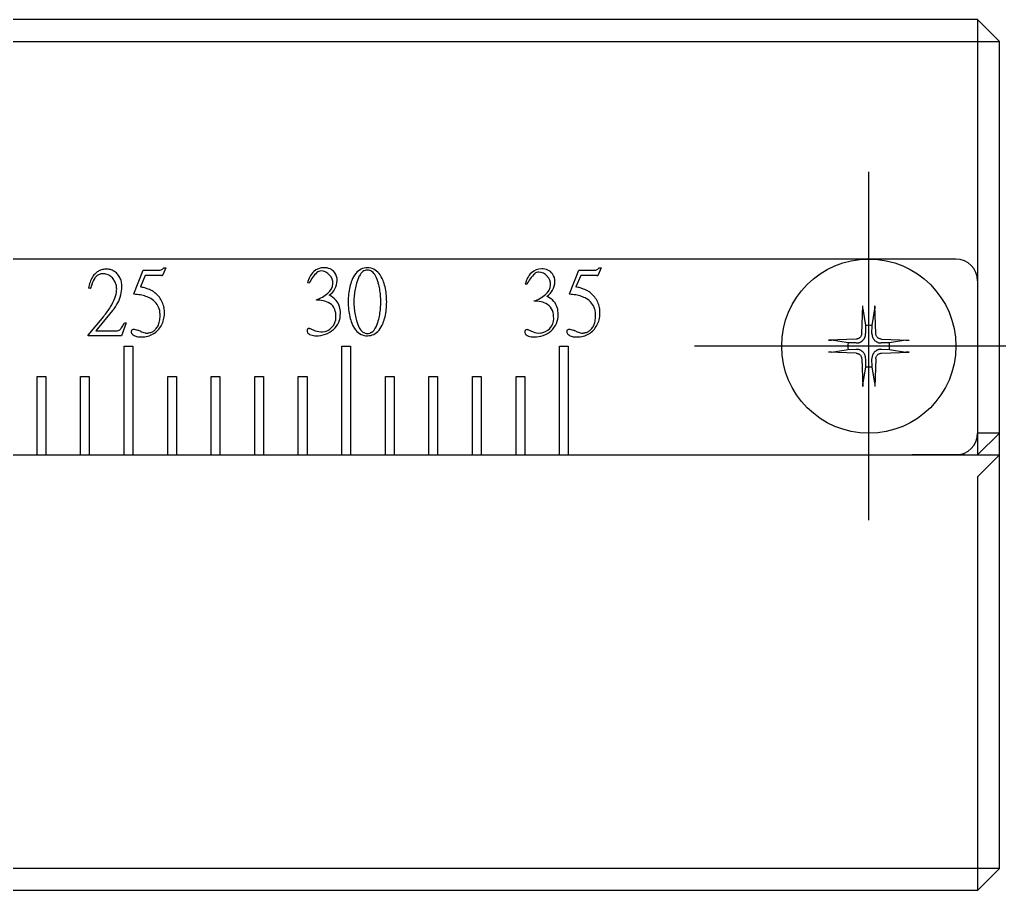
# Model space of a CAD drawing. Extents: x 1 to 273, y 0 to 197.
# Drawn here: x 158.76 to 181.26, y 70.77 to 90.77 of the extents above; entities that cross this region are included whole.
import ezdxf

# ---------------------------------------------------------------- set-up
doc = ezdxf.new("R2010")
doc.units = 0
doc.linetypes.add('CENTER', pattern=[50.8, 31.75, -6.35, 6.35, -6.35])
doc.layers.get('0').update_dxf_attribs({"linetype": 'CONTINUOUS'})
doc.layers.add('CENTER', color=1, linetype='CENTER')

msp = doc.modelspace()

# ---------------------------------------------------------------- linework, layer by layer
at = {"color": 7, "linetype": 'CONTINUOUS'}
for p, q in [((180.765, 90.77), (91.765, 90.77)), ((181.265, 90.27), (180.765, 90.77)), ((180.765, 90.77), (180.765, 80.77)), ((91.265, 90.27), (181.265, 90.27)), ((181.265, 71.27), (181.265, 90.27)), ((180.265, 85.27), (92.265, 85.27)), ((162.121, 85.07), (162.053, 84.907)), ((162.076, 85.066), (162.121, 85.07)), ((172.121, 85.07), (172.053, 84.907)), ((172.076, 85.066), (172.121, 85.07)), ((161.391, 84.472), (161.605, 85.013)), ((161.65, 84.892), (161.54, 84.631)), ((161.605, 85.013), (161.978, 85.013)), ((162.021, 84.892), (161.65, 84.892)), ((171.391, 84.472), (171.605, 85.013)), ((171.65, 84.892), (171.54, 84.631)), ((171.605, 85.013), (171.978, 85.013)), ((172.021, 84.892), (171.65, 84.892)), ((160.388, 84.595), (160.348, 84.601)), ((160.478, 84.811), (160.457, 84.769)), ((165.413, 84.713), (165.376, 84.721)), ((170.413, 84.686), (170.376, 84.695)), ((180.765, 84.77), (180.765, 81.27)), ((165.58, 84.328), (165.58, 84.334)), ((170.58, 84.301), (170.58, 84.307)), ((178.102, 83.559), (178.127, 84.196)), ((178.126, 84.185), (178.127, 84.196)), ((178.126, 84.175), (178.126, 84.185)), ((178.126, 84.164), (178.126, 84.175)), ((178.126, 84.159), (178.126, 84.164)), ((178.126, 84.154), (178.126, 84.159)), ((178.126, 84.145), (178.126, 84.154)), ((178.403, 84.196), (178.403, 84.185)), ((178.427, 83.559), (178.403, 84.196)), ((178.403, 84.185), (178.403, 84.175)), ((178.403, 84.175), (178.403, 84.164)), ((178.403, 84.164), (178.403, 84.159)), ((178.403, 84.159), (178.403, 84.154)), ((178.403, 84.154), (178.403, 84.145)), ((160.341, 83.519), (160.696, 83.951)), ((160.9, 84.085), (160.519, 83.621)), ((178.126, 84.14), (178.126, 84.145)), ((178.127, 84.136), (178.126, 84.14)), ((178.127, 84.133), (178.127, 84.136)), ((178.127, 84.129), (178.127, 84.133)), ((178.127, 84.126), (178.127, 84.129)), ((178.128, 84.124), (178.127, 84.126)), ((178.128, 84.124), (178.187, 83.742)), ((178.342, 83.742), (178.402, 84.124)), ((178.403, 84.136), (178.402, 84.133)), ((178.402, 84.133), (178.402, 84.129)), ((178.402, 84.129), (178.402, 84.126)), ((178.402, 84.126), (178.402, 84.124)), ((178.403, 84.145), (178.403, 84.14)), ((178.403, 84.14), (178.403, 84.136)), ((161.214, 83.806), (161.108, 83.508)), ((161.173, 83.806), (161.214, 83.806)), ((178.187, 83.742), (178.192, 83.557)), ((178.338, 83.557), (178.342, 83.742)), ((160.341, 83.508), (160.341, 83.519)), ((161.108, 83.508), (160.341, 83.508)), ((160.519, 83.621), (160.975, 83.621)), ((165.423, 83.678), (165.437, 83.676)), ((165.437, 83.676), (165.555, 83.625)), ((170.423, 83.651), (170.437, 83.649)), ((170.437, 83.649), (170.555, 83.598)), ((178.072, 83.479), (178.064, 83.47)), ((178.079, 83.489), (178.072, 83.479)), ((178.086, 83.5), (178.079, 83.489)), ((178.091, 83.511), (178.086, 83.5)), ((178.096, 83.523), (178.091, 83.511)), ((178.099, 83.535), (178.096, 83.523)), ((178.101, 83.547), (178.099, 83.535)), ((178.102, 83.559), (178.101, 83.547)), ((178.428, 83.547), (178.427, 83.559)), ((178.43, 83.535), (178.428, 83.547)), ((178.433, 83.522), (178.43, 83.535)), ((178.438, 83.511), (178.433, 83.522)), ((178.443, 83.5), (178.438, 83.511)), ((178.45, 83.489), (178.443, 83.5)), ((178.457, 83.479), (178.45, 83.489)), ((178.465, 83.47), (178.457, 83.479)), ((161.165, 80.77), (161.165, 83.27)), ((161.165, 83.27), (161.365, 83.27)), ((161.365, 83.27), (161.365, 80.77)), ((166.165, 80.77), (166.165, 83.27)), ((166.165, 83.27), (166.365, 83.27)), ((166.365, 83.27), (166.365, 80.77)), ((171.165, 80.77), (171.165, 83.27)), ((171.165, 83.27), (171.365, 83.27)), ((171.365, 83.27), (171.365, 80.77)), ((177.975, 83.432), (177.339, 83.408)), ((177.339, 83.408), (177.349, 83.408)), ((177.349, 83.408), (177.36, 83.408)), ((177.36, 83.408), (177.37, 83.408)), ((177.37, 83.408), (177.375, 83.408)), ((177.375, 83.408), (177.38, 83.408)), ((177.38, 83.408), (177.39, 83.408)), ((177.39, 83.408), (177.394, 83.408)), ((177.394, 83.408), (177.398, 83.408)), ((177.398, 83.408), (177.402, 83.407)), ((177.402, 83.407), (177.405, 83.407)), ((177.405, 83.407), (177.408, 83.407)), ((177.408, 83.407), (177.411, 83.406)), ((177.792, 83.347), (177.411, 83.406)), ((177.977, 83.343), (177.792, 83.347)), ((177.988, 83.433), (177.975, 83.432)), ((178, 83.435), (177.988, 83.433)), ((178.012, 83.438), (178, 83.435)), ((178.023, 83.443), (178.012, 83.438)), ((178.035, 83.448), (178.023, 83.443)), ((178.045, 83.455), (178.035, 83.448)), ((178.055, 83.462), (178.045, 83.455)), ((178.064, 83.47), (178.055, 83.462)), ((178.474, 83.462), (178.465, 83.47)), ((178.484, 83.455), (178.474, 83.462)), ((178.495, 83.448), (178.484, 83.455)), ((178.506, 83.443), (178.495, 83.448)), ((178.518, 83.438), (178.506, 83.443)), ((178.53, 83.435), (178.518, 83.438)), ((178.542, 83.433), (178.53, 83.435)), ((178.554, 83.432), (178.542, 83.433)), ((178.737, 83.347), (178.552, 83.343)), ((178.554, 83.432), (179.191, 83.408)), ((179.119, 83.406), (178.737, 83.347)), ((179.119, 83.406), (179.121, 83.407)), ((179.121, 83.407), (179.124, 83.407)), ((179.124, 83.407), (179.128, 83.407)), ((179.128, 83.407), (179.131, 83.408)), ((179.131, 83.408), (179.135, 83.408)), ((179.135, 83.408), (179.14, 83.408)), ((179.14, 83.408), (179.149, 83.408)), ((179.149, 83.408), (179.154, 83.408)), ((179.154, 83.408), (179.159, 83.408)), ((179.159, 83.408), (179.17, 83.408)), ((179.17, 83.408), (179.18, 83.408)), ((179.18, 83.408), (179.191, 83.408)), ((177.349, 83.131), (177.339, 83.132)), ((177.975, 83.107), (177.339, 83.132)), ((177.36, 83.131), (177.349, 83.131)), ((177.37, 83.131), (177.36, 83.131)), ((177.375, 83.131), (177.37, 83.131)), ((177.38, 83.131), (177.375, 83.131)), ((177.39, 83.131), (177.38, 83.131)), ((177.394, 83.131), (177.39, 83.131)), ((177.398, 83.131), (177.394, 83.131)), ((177.402, 83.132), (177.398, 83.131)), ((177.405, 83.132), (177.402, 83.132)), ((177.408, 83.132), (177.405, 83.132)), ((177.411, 83.133), (177.408, 83.132)), ((177.411, 83.133), (177.792, 83.192)), ((177.792, 83.192), (177.977, 83.197)), ((177.975, 83.107), (177.987, 83.106)), ((177.987, 83.106), (177.999, 83.104)), ((177.999, 83.104), (178.011, 83.101)), ((178.011, 83.101), (178.023, 83.096)), ((178.023, 83.096), (178.034, 83.091)), ((178.034, 83.091), (178.045, 83.084)), ((178.045, 83.084), (178.055, 83.077)), ((178.055, 83.077), (178.064, 83.069)), ((178.064, 83.069), (178.072, 83.06)), ((178.072, 83.06), (178.079, 83.05)), ((178.079, 83.05), (178.086, 83.04)), ((178.086, 83.04), (178.091, 83.028)), ((178.091, 83.028), (178.096, 83.017)), ((178.433, 83.016), (178.438, 83.028)), ((178.438, 83.028), (178.443, 83.039)), ((178.443, 83.039), (178.45, 83.05)), ((178.45, 83.05), (178.457, 83.06)), ((178.457, 83.06), (178.465, 83.069)), ((178.465, 83.069), (178.474, 83.077)), ((178.474, 83.077), (178.484, 83.084)), ((178.484, 83.084), (178.495, 83.091)), ((178.495, 83.091), (178.506, 83.096)), ((178.506, 83.096), (178.517, 83.101)), ((178.517, 83.101), (178.53, 83.104)), ((178.53, 83.104), (178.542, 83.106)), ((178.542, 83.106), (178.554, 83.107)), ((178.552, 83.197), (178.737, 83.192)), ((178.554, 83.107), (179.191, 83.132)), ((178.737, 83.192), (179.119, 83.133)), ((179.121, 83.132), (179.119, 83.133)), ((179.124, 83.132), (179.121, 83.132)), ((179.128, 83.132), (179.124, 83.132)), ((179.131, 83.131), (179.128, 83.132)), ((179.135, 83.131), (179.131, 83.131)), ((179.14, 83.131), (179.135, 83.131)), ((179.149, 83.131), (179.14, 83.131)), ((179.154, 83.131), (179.149, 83.131)), ((179.159, 83.131), (179.154, 83.131)), ((179.17, 83.131), (179.159, 83.131)), ((179.18, 83.131), (179.17, 83.131)), ((179.191, 83.132), (179.18, 83.131)), ((178.096, 83.017), (178.099, 83.005)), ((178.099, 83.005), (178.101, 82.993)), ((178.101, 82.993), (178.102, 82.98)), ((178.102, 82.98), (178.127, 82.344)), ((178.192, 82.982), (178.187, 82.797)), ((178.342, 82.797), (178.338, 82.982)), ((178.427, 82.98), (178.403, 82.344)), ((178.427, 82.98), (178.428, 82.992)), ((178.428, 82.992), (178.43, 83.004)), ((178.43, 83.004), (178.433, 83.016)), ((178.187, 82.797), (178.128, 82.416)), ((178.402, 82.416), (178.342, 82.797)), ((159.165, 80.77), (159.165, 82.57)), ((159.165, 82.57), (159.365, 82.57)), ((159.365, 82.57), (159.365, 80.77)), ((160.165, 80.77), (160.165, 82.57)), ((160.165, 82.57), (160.365, 82.57)), ((160.365, 82.57), (160.365, 80.77)), ((162.165, 80.77), (162.165, 82.57)), ((162.165, 82.57), (162.365, 82.57)), ((162.365, 82.57), (162.365, 80.77)), ((163.165, 80.77), (163.165, 82.57)), ((163.165, 82.57), (163.365, 82.57)), ((163.365, 82.57), (163.365, 80.77)), ((164.165, 80.77), (164.165, 82.57)), ((164.165, 82.57), (164.365, 82.57)), ((164.365, 82.57), (164.365, 80.77)), ((165.165, 80.77), (165.165, 82.57)), ((165.165, 82.57), (165.365, 82.57)), ((165.365, 82.57), (165.365, 80.77)), ((167.165, 80.77), (167.165, 82.57)), ((167.165, 82.57), (167.365, 82.57)), ((167.365, 82.57), (167.365, 80.77)), ((168.165, 80.77), (168.165, 82.57)), ((168.165, 82.57), (168.365, 82.57)), ((168.365, 82.57), (168.365, 80.77)), ((169.165, 80.77), (169.165, 82.57)), ((169.165, 82.57), (169.365, 82.57)), ((169.365, 82.57), (169.365, 80.77)), ((170.165, 80.77), (170.165, 82.57)), ((170.165, 82.57), (170.365, 82.57)), ((170.365, 82.57), (170.365, 80.77)), ((178.126, 82.399), (178.127, 82.403)), ((178.126, 82.395), (178.126, 82.399)), ((178.126, 82.385), (178.126, 82.395)), ((178.126, 82.38), (178.126, 82.385)), ((178.126, 82.375), (178.126, 82.38)), ((178.126, 82.365), (178.126, 82.375)), ((178.126, 82.354), (178.126, 82.365)), ((178.127, 82.344), (178.126, 82.354)), ((178.127, 82.413), (178.128, 82.416)), ((178.127, 82.41), (178.127, 82.413)), ((178.127, 82.407), (178.127, 82.41)), ((178.127, 82.403), (178.127, 82.407)), ((178.402, 82.416), (178.402, 82.413)), ((178.402, 82.413), (178.402, 82.41)), ((178.402, 82.41), (178.402, 82.407)), ((178.402, 82.407), (178.403, 82.403)), ((178.403, 82.403), (178.403, 82.399)), ((178.403, 82.399), (178.403, 82.395)), ((178.403, 82.395), (178.403, 82.385)), ((178.403, 82.385), (178.403, 82.38)), ((178.403, 82.38), (178.403, 82.375)), ((178.403, 82.375), (178.403, 82.365)), ((178.403, 82.365), (178.403, 82.354)), ((178.403, 82.354), (178.403, 82.344)), ((180.765, 80.77), (181.265, 81.27)), ((181.265, 81.27), (180.765, 81.27)), ((91.265, 80.77), (181.265, 80.77)), ((180.765, 80.27), (181.265, 80.77)), ((180.765, 80.27), (180.765, 70.77)), ((181.265, 71.27), (91.265, 71.27)), ((181.265, 71.27), (180.765, 70.77)), ((180.765, 70.77), (141.765, 70.77))]:
    msp.add_line(p, q, dxfattribs=at)
msp.add_circle((178.265, 83.27), 2, dxfattribs=at)
for centre, radius, start, end in [((161.932, 85.185), 0.187, 307.1607, 320.255), ((165.745, 84.73), 0.339, 88.2687, 132.0328), ((165.775, 84.788), 0.282, 36.3587, 93.971), ((166.748, 84.737), 0.332, 89.2937, 115.4267), ((166.756, 84.736), 0.334, 64.6264, 90.6532), ((171.932, 85.185), 0.187, 307.1607, 320.255), ((180.265, 84.77), 0.5, 360, 90), ((160.928, 84.552), 0.576, 148.0489, 160.7352), ((160.797, 84.633), 0.423, 132.3214, 147.9228), ((160.738, 84.656), 0.302, 132.9391, 149.2691), ((160.765, 84.667), 0.375, 118.4884, 132.2517), ((160.672, 84.726), 0.206, 111.5948, 132.6348), ((160.748, 84.696), 0.342, 103.6429, 118.3041), ((160.668, 84.729), 0.202, 89.5516, 110.9653), ((160.753, 84.677), 0.362, 96.4208, 103.6375), ((160.673, 84.597), 0.334, 72.6525, 90.5576), ((160.757, 84.641), 0.398, 89.9373, 96.4128), ((160.759, 84.689), 0.35, 75.0868, 90.2803), ((160.69, 84.657), 0.272, 51.7201, 72.2767), ((160.766, 84.721), 0.317, 58.6281, 74.8604), ((160.658, 84.622), 0.319, 32.8131, 51.2558), ((160.741, 84.683), 0.363, 43.5924, 58.3948), ((160.712, 84.66), 0.4, 27.9732, 43.1021), ((160.705, 84.658), 0.407, 12.8301, 27.765), ((161.978, 85.116), 0.103, 269.9573, 289.456), ((161.971, 85.135), 0.123, 289.8018, 307.0841), ((162.022, 84.966), 0.0733, 269.1351, 281.9708), ((162.031, 84.921), 0.0281, 281.4538, 305.805), ((162.039, 84.911), 0.0151, 307.0574, 344.0647), ((165.903, 84.605), 0.539, 135.5459, 167.5466), ((166.152, 84.366), 0.816, 133.1853, 154.8445), ((165.696, 84.837), 0.161, 92.9664, 129.7497), ((165.684, 84.748), 0.25, 36.8846, 89.0343), ((165.71, 84.72), 0.249, 357.0655, 45.9054), ((165.75, 84.776), 0.309, 359.5532, 35.3746), ((166.99, 84.544), 0.642, 141.8067, 158.4258), ((166.765, 84.716), 0.359, 116.5466, 141.2478), ((167.274, 84.511), 0.8, 152.3497, 165.2539), ((166.84, 84.74), 0.308, 128.0346, 152.5067), ((166.751, 84.846), 0.171, 89.8353, 126.5002), ((166.753, 84.844), 0.173, 53.6842, 90.279), ((166.668, 84.743), 0.305, 27.3429, 52.1158), ((166.74, 84.718), 0.356, 38.658, 63.5476), ((166.253, 84.524), 0.774, 14.2709, 27.586), ((166.527, 84.552), 0.627, 21.378, 38.3895), ((170.903, 84.578), 0.539, 135.5459, 167.5466), ((171.152, 84.339), 0.816, 133.1853, 154.8445), ((170.745, 84.704), 0.339, 88.2687, 132.0328), ((170.696, 84.811), 0.161, 92.9664, 129.7497), ((170.684, 84.722), 0.25, 36.8846, 89.0343), ((170.775, 84.762), 0.282, 36.3587, 93.971), ((170.71, 84.693), 0.249, 357.0655, 45.9054), ((170.75, 84.75), 0.309, 359.5532, 35.3746), ((171.978, 85.116), 0.103, 269.9573, 289.456), ((171.971, 85.135), 0.123, 289.8018, 307.0841), ((172.022, 84.966), 0.0733, 269.1351, 281.9708), ((172.031, 84.921), 0.0281, 281.4538, 305.805), ((172.039, 84.911), 0.0151, 307.0574, 344.0647), ((161.205, 84.455), 0.87, 160.7364, 170.373), ((165.469, 82.711), 5.418, 158.5052, 159.6588), ((162.276, 83.971), 1.986, 156.3322, 158.5817), ((160.595, 84.566), 0.402, 22.4054, 34.6466), ((160.634, 84.582), 0.361, 9.1763, 22.326), ((160.62, 84.581), 0.374, 356.2219, 9.0537), ((160.343, 84.635), 0.771, 345.732, 0.0514), ((160.61, 84.638), 0.504, 359.7279, 12.6493), ((161.03, 82.495), 2.197, 73.9631, 76.5892), ((161.317, 83.488), 1.163, 70.0124, 74.0248), ((165.649, 84.729), 0.311, 308.1356, 355.8286), ((165.646, 84.786), 0.412, 303.0246, 358.3926), ((167.65, 84.325), 1.338, 166.7882, 173.9019), ((167.442, 84.373), 1.125, 158.7761, 166.7628), ((167.949, 84.299), 1.507, 163.9788, 169.4048), ((165.548, 84.308), 1.51, 10.2609, 15.6321), ((166.112, 84.386), 1.073, 13.2882, 21.5696), ((165.872, 84.33), 1.32, 6.0471, 13.2628), ((170.649, 84.703), 0.311, 308.1356, 355.8286), ((170.646, 84.759), 0.412, 303.0246, 358.3926), ((171.03, 82.495), 2.197, 73.9631, 76.5892), ((171.317, 83.488), 1.163, 70.0124, 74.0248), ((160.334, 84.605), 0.661, 339.4358, 355.7466), ((160.287, 84.651), 0.829, 331.9297, 345.5693), ((161.436, 84.457), 0.0479, 160.8609, 169.2763), ((161.398, 84.464), 0.0092, 167.2044, 192.7956), ((161.391, 84.462), 0.00178, 193.6323, 272.6279), ((161.367, 83.439), 1.021, 80.4715, 88.6731), ((161.408, 83.681), 0.776, 70.6148, 80.4628), ((161.455, 83.816), 0.633, 59.2808, 70.5721), ((161.535, 84.082), 0.53, 63.3872, 70.1611), ((161.542, 84.07), 0.538, 55.5472, 64.6615), ((161.53, 84.054), 0.558, 46.6126, 55.5054), ((161.487, 84.009), 0.62, 38.2978, 46.5808), ((161.545, 84.059), 0.543, 24.2446, 37.8899), ((165.347, 85.038), 0.742, 288.3154, 311.7511), ((165.553, 83.821), 0.696, 46.0037, 62.7873), ((167.955, 84.292), 1.646, 173.9099, 180.1105), ((168.035, 84.29), 1.593, 174.795, 180.0242), ((167.971, 84.295), 1.529, 169.4141, 174.7865), ((165.493, 84.298), 1.566, 5.0093, 10.2518), ((165.394, 84.29), 1.665, 359.9697, 5.0017), ((165.52, 84.293), 1.674, 359.8807, 6.0387), ((170.347, 85.012), 0.742, 288.3154, 311.7511), ((170.553, 83.795), 0.696, 46.0037, 62.7873), ((171.436, 84.457), 0.0479, 160.8609, 169.2763), ((171.398, 84.464), 0.0092, 167.2044, 192.7956), ((171.391, 84.462), 0.00178, 193.6323, 272.6279), ((171.367, 83.439), 1.021, 80.4715, 88.6731), ((171.408, 83.681), 0.776, 70.6148, 80.4628), ((171.455, 83.816), 0.633, 59.2808, 70.5721), ((171.535, 84.082), 0.53, 63.3872, 70.1611), ((171.542, 84.07), 0.538, 55.5472, 64.6615), ((171.53, 84.054), 0.558, 46.6126, 55.5054), ((171.487, 84.009), 0.62, 38.2978, 46.5808), ((171.545, 84.059), 0.543, 24.2446, 37.8899), ((159.153, 85.225), 2.001, 320.461, 328.23), ((159.886, 84.772), 1.139, 328.1596, 339.4846), ((160.099, 84.754), 1.043, 320.14, 331.8365), ((161.547, 83.965), 0.458, 39.8178, 59.7095), ((161.593, 84.008), 0.395, 17.3246, 39.2769), ((161.521, 84.05), 0.57, 10.8892, 24.1023), ((161.398, 84.027), 0.694, 359.2215, 10.7983), ((165.609, 83.789), 0.54, 59.1779, 93.1094), ((165.742, 84.013), 0.279, 21.071, 58.9729), ((165.691, 84.049), 0.44, 356.7157, 38.2603), ((167.988, 84.286), 1.678, 179.881, 186.0309), ((168.18, 84.287), 1.738, 179.9442, 184.9832), ((165.268, 84.287), 1.791, 355.1774, 0.0578), ((165.504, 84.285), 1.69, 353.9893, 0.1283), ((170.609, 83.763), 0.54, 59.1779, 93.1094), ((170.742, 83.987), 0.279, 21.071, 58.9729), ((170.691, 84.023), 0.44, 356.7157, 38.2603), ((171.547, 83.965), 0.458, 39.8178, 59.7095), ((171.593, 84.008), 0.395, 17.3246, 39.2769), ((171.521, 84.05), 0.57, 10.8892, 24.1023), ((171.398, 84.027), 0.694, 359.2215, 10.7983), ((161.479, 83.977), 0.514, 358.4839, 16.8828), ((161.341, 83.972), 0.651, 348.3503, 359.2247), ((161.453, 84.032), 0.639, 345.7632, 358.7145), ((165.709, 83.929), 0.321, 315.5755, 0.9966), ((165.657, 84.004), 0.474, 311.8868, 2.4739), ((165.502, 83.943), 0.528, 359.0339, 18.8086), ((167.645, 84.249), 1.334, 186.0315, 193.2001), ((167.411, 84.195), 1.093, 193.2098, 201.3991), ((167.982, 84.27), 1.539, 184.9857, 190.449), ((167.84, 84.244), 1.395, 190.4551, 196.2875), ((165.652, 84.239), 1.404, 344.0998, 349.8418), ((165.494, 84.268), 1.564, 349.8375, 355.1847), ((166.118, 84.188), 1.067, 338.4257, 346.7665), ((165.87, 84.246), 1.322, 346.768, 354.0003), ((170.657, 83.977), 0.474, 311.8868, 2.4739), ((170.502, 83.917), 0.528, 359.0339, 18.8086), ((171.479, 83.977), 0.514, 358.4839, 16.8828), ((171.341, 83.972), 0.651, 348.3503, 359.2247), ((171.453, 84.032), 0.639, 345.7632, 358.7145), ((160.619, 84.034), 0.596, 324.6336, 330.2183), ((159.916, 84.441), 1.408, 330.0594, 333.2025), ((161.646, 83.884), 0.332, 316.8732, 333.9198), ((161.536, 84.017), 0.556, 316.7918, 331.0148), ((161.555, 83.927), 0.433, 334.0754, 348.3685), ((161.546, 84.01), 0.544, 331.19, 345.6305), ((165.697, 83.923), 0.326, 274.0582, 317.7796), ((166.967, 84.022), 0.617, 201.4624, 218.6555), ((167.191, 84.032), 0.713, 194.5816, 208.6061), ((166.302, 84.032), 0.722, 331.8651, 345.7722), ((166.538, 84.021), 0.615, 321.322, 338.56), ((170.709, 83.902), 0.321, 315.5755, 0.9966), ((171.646, 83.884), 0.332, 316.8732, 333.9198), ((171.536, 84.017), 0.556, 316.7918, 331.0148), ((171.555, 83.927), 0.433, 334.0754, 348.3685), ((171.546, 84.01), 0.544, 331.19, 345.6305), ((178.265, 83.27), 0.479, 80.6957, 99.3043), ((160.977, 83.809), 0.188, 269.5768, 282.2782), ((160.988, 83.753), 0.132, 282.3604, 298.5053), ((160.997, 83.737), 0.114, 298.775, 316.587), ((160.949, 83.798), 0.19, 313.2265, 325.1433), ((161.401, 83.596), 0.0728, 156.281, 181.8872), ((161.402, 83.594), 0.0745, 179.7689, 184.4732), ((161.364, 83.591), 0.0361, 184.316, 191.9442), ((161.343, 83.586), 0.015, 191.5786, 205.2913), ((161.438, 83.623), 0.117, 201.5057, 219.093), ((161.371, 83.608), 0.0408, 117.1293, 154.954), ((161.448, 83.631), 0.13, 219.3474, 234.6593), ((161.381, 83.585), 0.066, 88.0277, 115.4071), ((161.495, 83.707), 0.218, 236.1652, 258.5243), ((161.381, 83.394), 0.257, 79.2315, 89.6241), ((161.355, 83.253), 0.4, 71.5675, 79.3119), ((161.557, 84.002), 0.521, 258.2451, 270.7659), ((161.286, 83.045), 0.62, 65.85, 71.6275), ((161.825, 84.247), 0.698, 245.8334, 250.8777), ((161.568, 84.063), 0.581, 269.6263, 283.9812), ((161.726, 83.96), 0.394, 250.7805, 258.1713), ((161.689, 83.777), 0.208, 257.9993, 269.3203), ((161.683, 83.865), 0.295, 270.7211, 285.4421), ((161.592, 83.962), 0.477, 284.1459, 300.5209), ((161.689, 83.839), 0.269, 285.6366, 301.3182), ((161.67, 83.868), 0.303, 301.5113, 315.9675), ((161.582, 83.975), 0.493, 300.7739, 316.7817), ((165.453, 83.613), 0.0874, 149.3441, 182.9783), ((165.431, 83.612), 0.0656, 183.2091, 237.4566), ((165.419, 83.625), 0.0523, 86.0418, 142.2747), ((165.519, 83.733), 0.215, 235.0158, 251.6164), ((165.575, 83.895), 0.386, 251.2996, 270.3757), ((165.699, 83.992), 0.394, 248.6451, 273.1192), ((165.597, 84.074), 0.565, 268.0192, 311.6622), ((166.763, 83.86), 0.356, 218.8739, 243.7271), ((166.823, 83.829), 0.293, 208.0577, 233.3426), ((166.748, 83.844), 0.336, 244.7936, 270.6548), ((166.751, 83.738), 0.177, 234.7577, 270.348), ((166.753, 83.739), 0.178, 269.5975, 305.2384), ((166.756, 83.843), 0.334, 269.2919, 295.2597), ((166.682, 83.827), 0.291, 306.7157, 332.2786), ((166.741, 83.86), 0.356, 296.2729, 321.1261), ((170.453, 83.586), 0.0874, 149.3441, 182.9783), ((170.431, 83.585), 0.0656, 183.2091, 237.4566), ((170.419, 83.599), 0.0523, 86.0418, 142.2747), ((170.519, 83.706), 0.215, 235.0158, 251.6164), ((170.575, 83.868), 0.386, 251.2996, 270.3757), ((170.699, 83.965), 0.394, 248.6451, 273.1192), ((170.597, 84.047), 0.565, 268.0192, 311.6622), ((170.697, 83.896), 0.326, 274.0582, 317.7796), ((171.401, 83.596), 0.0728, 156.281, 181.8872), ((171.402, 83.594), 0.0745, 179.7689, 184.4732), ((171.364, 83.591), 0.0361, 184.316, 191.9442), ((171.343, 83.586), 0.015, 191.5786, 205.2913), ((171.438, 83.623), 0.117, 201.5057, 219.093), ((171.371, 83.608), 0.0408, 117.1293, 154.954), ((171.448, 83.631), 0.13, 219.3474, 234.6593), ((171.381, 83.585), 0.066, 88.0277, 115.4071), ((171.495, 83.707), 0.218, 236.1652, 258.5243), ((171.381, 83.394), 0.257, 79.2315, 89.6241), ((171.355, 83.253), 0.4, 71.5675, 79.3119), ((171.557, 84.002), 0.521, 258.2451, 270.7659), ((171.286, 83.045), 0.62, 65.85, 71.6275), ((171.825, 84.247), 0.698, 245.8334, 250.8777), ((171.568, 84.063), 0.581, 269.6263, 283.9812), ((171.726, 83.96), 0.394, 250.7805, 258.1713), ((171.689, 83.777), 0.208, 257.9993, 269.3203), ((171.683, 83.865), 0.295, 270.7211, 285.4421), ((171.592, 83.962), 0.477, 284.1459, 300.5209), ((171.689, 83.839), 0.269, 285.6366, 301.3182), ((171.67, 83.868), 0.303, 301.5113, 315.9675), ((171.582, 83.975), 0.493, 300.7739, 316.7817), ((177.978, 83.552), 0.214, 333.7006, 339.428), ((177.986, 83.549), 0.206, 339.386, 345.0043), ((177.976, 83.551), 0.216, 345.0596, 350.4557), ((177.969, 83.553), 0.222, 350.4292, 355.7575), ((177.979, 83.552), 0.212, 355.7311, 1.3135), ((178.55, 83.552), 0.213, 178.6874, 184.268), ((178.56, 83.553), 0.222, 184.2424, 189.5709), ((178.553, 83.551), 0.216, 189.5456, 194.9391), ((178.543, 83.549), 0.206, 194.9953, 200.6145), ((178.552, 83.552), 0.214, 200.572, 206.2994), ((178.265, 83.27), 0.479, 170.6957, 189.3043), ((177.982, 83.555), 0.213, 268.6874, 274.268), ((177.982, 83.565), 0.222, 274.2424, 279.5709), ((177.983, 83.558), 0.216, 279.5456, 284.9391), ((177.985, 83.548), 0.206, 284.9953, 290.6145), ((177.982, 83.557), 0.214, 290.572, 296.2994), ((177.989, 83.544), 0.201, 296.2694, 302.6116), ((177.984, 83.552), 0.209, 302.6454, 308.7756), ((177.988, 83.546), 0.202, 308.7204, 314.9342), ((177.988, 83.546), 0.202, 315.0678, 321.2775), ((177.982, 83.551), 0.209, 321.2249, 327.3542), ((177.99, 83.546), 0.201, 327.3884, 333.7306), ((178.539, 83.546), 0.201, 206.2694, 212.6116), ((178.547, 83.551), 0.209, 212.6454, 218.7756), ((178.541, 83.546), 0.202, 218.7204, 224.9342), ((178.541, 83.546), 0.202, 225.0678, 231.2775), ((178.546, 83.552), 0.209, 231.2249, 237.3542), ((178.541, 83.544), 0.201, 237.3884, 243.7306), ((178.547, 83.557), 0.214, 243.7006, 249.428), ((178.544, 83.548), 0.206, 249.386, 255.0043), ((178.546, 83.558), 0.216, 255.0596, 260.4557), ((178.548, 83.565), 0.222, 260.4292, 265.7575), ((178.547, 83.555), 0.212, 265.7311, 271.3135), ((178.265, 83.27), 0.479, 350.6957, 9.3043), ((177.982, 82.984), 0.212, 85.7311, 91.3135), ((177.982, 82.974), 0.222, 80.4292, 85.7575), ((177.983, 82.981), 0.216, 75.0596, 80.4557), ((177.985, 82.991), 0.206, 69.386, 75.0043), ((177.982, 82.983), 0.214, 63.7006, 69.428), ((177.989, 82.995), 0.201, 57.3884, 63.7306), ((177.984, 82.987), 0.209, 51.2249, 57.3542), ((177.988, 82.993), 0.202, 45.0678, 51.2775), ((177.988, 82.993), 0.202, 38.7204, 44.9342), ((177.982, 82.989), 0.209, 32.6454, 38.7756), ((177.99, 82.993), 0.201, 26.2694, 32.6116), ((177.978, 82.987), 0.214, 20.572, 26.2994), ((177.986, 82.99), 0.206, 14.9953, 20.6145), ((177.976, 82.988), 0.216, 9.5456, 14.9391), ((178.553, 82.988), 0.216, 165.0596, 170.4557), ((178.543, 82.99), 0.206, 159.386, 165.0043), ((178.552, 82.987), 0.214, 153.7006, 159.428), ((178.539, 82.993), 0.201, 147.3884, 153.7306), ((178.547, 82.989), 0.209, 141.2249, 147.3542), ((178.541, 82.993), 0.202, 135.0678, 141.2775), ((178.541, 82.993), 0.202, 128.7204, 134.9342), ((178.546, 82.987), 0.209, 122.6454, 128.7756), ((178.541, 82.995), 0.201, 116.2694, 122.6116), ((178.547, 82.983), 0.214, 110.572, 116.2994), ((178.544, 82.991), 0.206, 104.9953, 110.6145), ((178.546, 82.981), 0.216, 99.5456, 104.9391), ((178.548, 82.974), 0.222, 94.2424, 99.5709), ((178.547, 82.984), 0.213, 88.6874, 94.268), ((177.969, 82.987), 0.222, 4.2424, 9.5709), ((177.979, 82.987), 0.213, 358.6874, 4.268), ((178.55, 82.987), 0.212, 175.7311, 181.3135), ((178.56, 82.987), 0.222, 170.4292, 175.7575), ((178.265, 83.27), 0.479, 260.6957, 279.3043), ((180.265, 81.27), 0.5, 270, 0)]:
    msp.add_arc(centre, radius, start, end, dxfattribs=at)
at = {"layer": 'CENTER', "color": 1, "linetype": 'CENTER'}
for p, q in [((178.265, 79.27), (178.265, 87.27)), ((178.265, 80.27), (178.265, 86.27)), ((182.265, 83.27), (174.265, 83.27)), ((181.265, 83.27), (175.265, 83.27)), ((231.265, 80.77), (179.265, 80.77))]:
    msp.add_line(p, q, dxfattribs=at)

doc.saveas('drawing.dxf')
